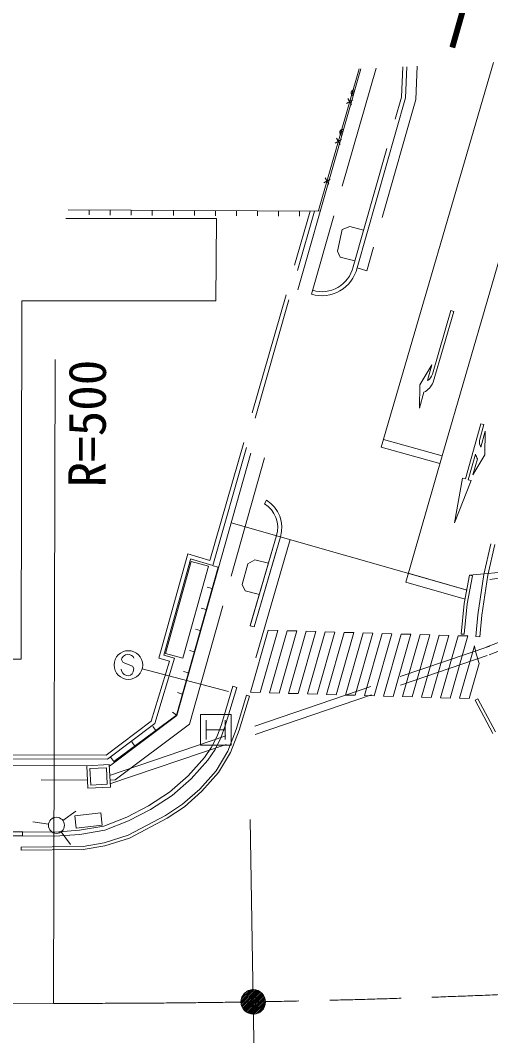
# Model space of a CAD drawing. Units: millimetres, scale not verified. Extents: x 40000 to 680000, y 20000 to 380000.
# Drawn here: x 90254 to 113246, y 268528 to 318112 of the extents above; entities that cross this region are included whole.
import ezdxf
from ezdxf.enums import TextEntityAlignment as Align

# ---------------------------------------------------------------- set-up
doc = ezdxf.new("R2010")
doc.units = ezdxf.units.MM
doc.header["$LTSCALE"] = 1000
doc.header["$PDMODE"] = 32
doc.header["$PDSIZE"] = 500
doc.linetypes.add('CHAIN', pattern=[18.5, 12, -1.5, 3.5, -1.5])
doc.linetypes.add('DASHED', pattern=[7.5, 6, -1.5])
for name, color, linetype, lineweight in [('M-BGD', 7, 'Continuous', 13), ('M-BGD-HTXT', 7, 'Continuous', 13), ('M-BMK', 2, 'CHAIN', 13), ('M-BMK-OTRS', 7, 'Continuous', 13), ('M-BMK-SRVR', 3, 'Continuous', 13), ('M-STR-HTXT', 7, 'Continuous', 13), ('M-STR-STRC', 7, 'Continuous', 13)]:
    doc.layers.add(name, color=color, linetype=linetype, lineweight=lineweight)
doc.layers.add('M-OTRS', color=6, linetype='Continuous')
doc.styles.add('ＭＳ ゴシック', font='')
doc.styles.get('ＭＳ ゴシック').set_extended_font_data('MS Gothic')

msp = doc.modelspace()

# ---------------------------------------------------------------- linework, layer by layer
at = {"layer": 'M-BGD'}
for p, q in [((97910, 284165), (101523, 296980)), ((113245, 292555), (112904, 291049)), ((102593, 292341), (101495, 288546)), ((102785, 292285), (101687, 288491)), ((113440, 292511), (113101, 291013)), ((112904, 291049), (112611, 289084)), ((113101, 291013), (112810, 289067)), ((112611, 289084), (112521, 288025)), ((112810, 289067), (112721, 288008)), ((101495, 288546), (101689, 288499)), ((112721, 288008), (112521, 288025)), ((100646, 285593), (100084, 283723)), ((100837, 285536), (100271, 283653)), ((100646, 285593), (100837, 285536)), ((94608, 281692), (97910, 284165)), ((99336, 283937), (99336, 282999)), ((100084, 283723), (99876, 283162)), ((100271, 283653), (100055, 283071)), ((100274, 283937), (100274, 282999)), ((99336, 283468), (100274, 283468)), ((99876, 283162), (99605, 282622)), ((100055, 283071), (99772, 282511)), ((99605, 282622), (99262, 282106)), ((99772, 282511), (99420, 281983)), ((68780, 281763), (93498, 281714)), ((94604, 281764), (93498, 281712)), ((93498, 281712), (93551, 280609)), ((94657, 280662), (94604, 281764)), ((99262, 282106), (98457, 281214)), ((99420, 281983), (98598, 281072)), ((93655, 281569), (94462, 281607)), ((93694, 280766), (93655, 281569)), ((94462, 281607), (94500, 280805)), ((98457, 281214), (97548, 280419)), ((93551, 280609), (94657, 280662)), ((94500, 280805), (93694, 280766)), ((98598, 281072), (97669, 280259)), ((97548, 280419), (96524, 279754)), ((97669, 280259), (96625, 279581)), ((96524, 279754), (95462, 279199)), ((95462, 279199), (94330, 278761)), ((96625, 279581), (95545, 279016)), ((94330, 278761), (93140, 278558)), ((95545, 279016), (94383, 278567)), ((90369, 278486), (90366, 278286)), ((91945, 278266), (90366, 278286)), ((91939, 278466), (90369, 278486)), ((93140, 278558), (91939, 278466)), ((93165, 278359), (91945, 278266)), ((94383, 278567), (93165, 278359))]:
    msp.add_line(p, q, dxfattribs=at)
at = {"layer": 'M-BGD', "linetype": 'DASHED'}
for p, q in [((98519, 283747), (102196, 296790)), ((113025, 287495), (115786, 288568)), ((113170, 287122), (116034, 288235)), ((94891, 281029), (98519, 283747)), ((68780, 281063), (93532, 281014)), ((94641, 281000), (94891, 281029))]:
    msp.add_line(p, q, dxfattribs=at)
at = {"layer": 'M-BGD'}
msp.add_lwpolyline([(99055, 282718), (99055, 284218), (100555, 284218), (100555, 282718)], close=True, dxfattribs=at)
at = {"layer": 'M-BGD-HTXT'}
for p, q in [((109147, 315847), (109086, 314324)), ((104832, 308819), (106809, 315735)), ((105467, 310714), (106904, 315740)), ((106507, 314222), (106198, 314050)), ((106438, 313982), (106266, 314291)), ((109086, 314324), (106712, 306025)), ((105954, 312288), (105645, 312117)), ((105885, 312048), (105714, 312357)), ((105333, 310114), (105161, 310423)), ((105401, 310355), (105092, 310183)), ((92479, 308441), (99837, 308436)), ((92597, 308861), (104929, 308791)), ((93624, 308856), (93623, 308606)), ((94652, 308850), (94651, 308600)), ((95680, 308844), (95678, 308594)), ((96707, 308838), (96706, 308588)), ((97735, 308832), (97734, 308582)), ((98763, 308826), (98761, 308576)), ((99790, 308820), (99789, 308570)), ((99837, 308436), (99804, 304415)), ((100818, 308815), (100817, 308565)), ((101846, 308809), (101844, 308559)), ((102873, 308803), (102872, 308553)), ((103901, 308797), (103899, 308547)), ((90295, 286916), (90331, 304407)), ((99804, 304415), (90331, 304407)), ((102291, 294674), (102186, 294503)), ((102967, 292891), (101689, 288499)), ((98606, 291686), (97356, 287197)), ((99454, 291450), (98606, 291686)), ((99921, 291401), (97895, 284181)), ((98203, 286960), (99454, 291450)), ((99921, 291401), (99681, 291469)), ((99632, 290370), (99391, 290437)), ((99342, 289338), (99102, 289406)), ((99053, 288307), (98812, 288374)), ((97356, 287197), (98203, 286960)), ((98763, 287275), (98523, 287343)), ((64285, 286933), (90295, 286916)), ((98474, 286244), (98233, 286312)), ((98184, 285213), (97944, 285280)), ((94831, 281918), (97895, 284181)), ((97895, 284181), (97689, 284323)), ((96874, 283427), (96725, 283628)), ((95853, 282672), (95704, 282874)), ((94831, 281918), (94683, 282119)), ((92333, 279032), (92962, 279495)), ((94194, 279404), (92922, 279262)), ((92922, 279262), (92989, 278665)), ((94261, 278808), (94194, 279404)), ((90861, 278976), (91633, 278859)), ((92989, 278665), (94261, 278808)), ((92251, 278487), (92714, 277858))]:
    msp.add_line(p, q, dxfattribs=at)
at = {"layer": 'M-BGD-HTXT', "linetype": 'DASHED'}
for p, q in [((109583, 314244), (109649, 315871)), ((107642, 315775), (104485, 304736)), ((108887, 314356), (108947, 315837)), ((106520, 306080), (108887, 314356)), ((105467, 310714), (103812, 304930)), ((99525, 291731), (104421, 308794)), ((99661, 291481), (104629, 308793)), ((106359, 308039), (105983, 307897)), ((106359, 308039), (107031, 307866)), ((105983, 307897), (105755, 306846)), ((105755, 306846), (105895, 306544)), ((105895, 306544), (106600, 306359)), ((106712, 306025), (107190, 305877)), ((102775, 292947), (101496, 288554)), ((98438, 292063), (97021, 286965)), ((99525, 291731), (98438, 292063)), ((98571, 291783), (97268, 287104)), ((98576, 291812), (99661, 291481)), ((101370, 291575), (101103, 290567)), ((101370, 291575), (101714, 291770)), ((101714, 291770), (102382, 291597)), ((101103, 290567), (101251, 290244)), ((101251, 290244), (101939, 290074)), ((94611, 281238), (113205, 287557)), ((94633, 280823), (113075, 287090)), ((97797, 286957), (97268, 287104)), ((97547, 286819), (96658, 283893)), ((96831, 283773), (97797, 286957)), ((97021, 286965), (97547, 286819)), ((96658, 283893), (94453, 282233)), ((94520, 282033), (96831, 283773)), ((94453, 282233), (74573, 282268)), ((94520, 282033), (74380, 282068)), ((90380, 278483), (86060, 278473)), ((86060, 278273), (90380, 278283))]:
    msp.add_line(p, q, dxfattribs=at)
at = {"layer": 'M-BGD-HTXT'}
msp.add_circle((92019, 278801), 391, dxfattribs=at)
for centre, radius, start, end in [((106567, 314560), 150, 74.0374, 254.0374), ((106567, 314560), 75, 74.0374, 254.0374), ((106017, 312637), 150, 74.0374, 254.0374), ((106017, 312637), 75, 74.0374, 254.0374), ((105000, 306416), 1757, 252.9584, 347.1437), ((105000, 306416), 1557, 252.9586, 347.1434), ((101479, 293346), 1556, 343.0328, 58.5635), ((101479, 293346), 1356, 343.0324, 58.5638)]:
    msp.add_arc(centre, radius, start, end, dxfattribs=at)
at = {"layer": 'M-BMK'}
for p, q in [((101489, 279083), (101641, 270180)), ((68772, 270163), (91876, 270108)), ((101641, 270180), (101789, 261581))]:
    msp.add_line(p, q, dxfattribs=at)
msp.add_arc((93069, 770107), 500000, 269.86333, 283.92058, dxfattribs=at)
at = {"layer": 'M-BMK-OTRS', "color": 5}
for p, q in [((100564, 293576), (112092, 290286)), ((112209, 291011), (115562, 291316))]:
    msp.add_line(p, q, dxfattribs=at)
at = {"layer": 'M-BMK-OTRS'}
for p, q in [((101043, 270136), (101686, 270779)), ((101043, 270221), (101601, 270779)), ((101053, 270062), (101760, 270769)), ((101058, 270321), (101501, 270764)), ((101071, 269994), (101827, 270751)), ((101095, 269933), (101888, 270727)), ((101108, 270456), (101365, 270713)), ((101123, 269877), (101944, 270698)), ((101157, 269826), (101996, 270665)), ((101195, 269779), (102042, 270627)), ((101237, 269737), (102085, 270584)), ((101284, 269698), (102123, 270538)), ((101335, 269664), (102157, 270487)), ((101391, 269635), (102186, 270431)), ((101451, 269611), (102210, 270370)), ((101518, 269593), (102229, 270304)), ((101592, 269582), (102239, 270229)), ((101676, 269581), (102240, 270146)), ((101775, 269595), (102226, 270047)), ((101907, 269642), (102179, 269915))]:
    msp.add_line(p, q, dxfattribs=at)
msp.add_circle((101641, 270180), 600, dxfattribs=at)
at = {"layer": 'M-BMK-SRVR'}
msp.add_circle((101641, 270180), 600, dxfattribs=at)
at = {"layer": 'M-OTRS'}
msp.add_point((101641, 270180), dxfattribs=at)
at = {"layer": 'M-STR-HTXT'}
msp.add_line((91876, 270108), (91951, 301550), dxfattribs=at)
at = {"layer": 'M-STR-STRC'}
for p, q in [((113378, 316049), (107896, 297265)), ((116496, 316198), (110871, 296846)), ((110395, 300825), (111298, 303939)), ((110439, 300440), (111442, 303897)), ((111442, 303897), (111298, 303939)), ((109779, 300319), (110374, 301292)), ((110151, 300524), (110374, 301292)), ((109761, 299179), (109779, 300319)), ((109761, 299179), (109984, 299947)), ((112008, 295717), (112771, 298412)), ((112915, 298371), (112697, 297601)), ((112760, 297272), (112978, 298041)), ((112771, 298412), (112915, 298371)), ((112978, 298041), (112967, 296901)), ((108007, 297644), (110871, 296846)), ((107896, 297265), (110757, 296468)), ((110871, 296846), (109090, 290675)), ((112506, 296927), (112152, 295677)), ((112967, 296901), (112378, 295924)), ((112378, 295924), (112596, 296694)), ((111481, 293580), (111864, 295758)), ((112297, 295636), (111481, 293580)), ((111864, 295758), (112008, 295717)), ((112152, 295677), (112297, 295636)), ((103448, 292752), (101765, 286973)), ((109215, 291107), (112092, 290286)), ((113209, 290807), (116688, 291286)), ((109090, 290675), (111998, 289845)), ((111944, 289640), (112209, 291011)), ((112092, 289619), (112356, 290982)), ((112356, 290982), (112209, 291011)), ((111803, 288142), (111944, 289640)), ((111952, 288128), (112092, 289619)), ((101511, 285299), (102376, 288332)), ((102840, 288318), (101975, 285286)), ((102840, 288318), (102376, 288332)), ((102439, 285272), (103305, 288305)), ((103769, 288291), (102903, 285259)), ((103769, 288291), (103305, 288305)), ((103367, 285245), (104233, 288278)), ((104697, 288264), (103831, 285232)), ((104697, 288264), (104233, 288278)), ((104296, 285218), (105161, 288251)), ((105625, 288237), (104760, 285205)), ((105625, 288237), (105161, 288251)), ((105224, 285192), (106089, 288224)), ((106553, 288211), (105688, 285178)), ((106553, 288211), (106089, 288224)), ((106152, 285165), (107018, 288197)), ((107482, 288184), (106616, 285151)), ((107482, 288184), (107018, 288197)), ((107080, 285138), (107946, 288170)), ((108410, 288157), (107544, 285124)), ((108410, 288157), (107946, 288170)), ((108009, 285111), (108874, 288143)), ((109338, 288130), (108473, 285097)), ((109338, 288130), (108874, 288143)), ((108937, 285084), (109802, 288116)), ((110266, 288103), (109401, 285070)), ((110266, 288103), (109802, 288116)), ((109865, 285057), (110731, 288089)), ((111195, 288076), (110731, 288089)), ((111952, 288128), (111803, 288142)), ((111195, 288076), (110329, 285043)), ((110793, 285030), (111659, 288062)), ((112123, 288049), (111257, 285016)), ((112123, 288049), (111659, 288062)), ((95397, 287133), (95305, 287068)), ((95513, 287156), (95397, 287133)), ((95594, 287145), (95513, 287156)), ((95695, 287094), (95594, 287145)), ((95772, 287042), (95695, 287094)), ((111722, 285003), (112451, 287559)), ((95215, 286971), (95204, 286891)), ((95204, 286891), (95264, 286764)), ((95305, 287068), (95215, 286971)), ((95264, 286764), (95370, 286712)), ((95370, 286712), (95742, 286580)), ((95796, 286964), (95772, 287042)), ((112675, 286704), (112186, 284989)), ((95206, 286349), (95179, 286426)), ((95265, 286225), (95206, 286349)), ((95337, 286173), (95265, 286225)), ((95439, 286121), (95337, 286173)), ((95523, 286109), (95439, 286121)), ((95641, 286129), (95523, 286109)), ((95728, 286196), (95641, 286129)), ((95778, 286300), (95728, 286196)), ((95742, 286580), (95799, 286460)), ((95799, 286460), (95778, 286300)), ((100435, 285337), (96212, 286450)), ((100808, 283488), (101309, 285150)), ((100950, 283440), (101453, 285107)), ((101309, 285150), (101453, 285107)), ((101975, 285286), (101511, 285299)), ((102903, 285259), (102439, 285272)), ((103831, 285232), (103367, 285245)), ((104760, 285205), (104296, 285218)), ((105688, 285178), (105224, 285192)), ((106616, 285151), (106152, 285165)), ((107544, 285124), (107080, 285138)), ((108473, 285097), (108009, 285111)), ((109401, 285070), (108937, 285084)), ((110329, 285043), (109865, 285057)), ((111257, 285016), (110793, 285030)), ((112186, 284989), (111722, 285003)), ((112621, 284981), (112489, 284910)), ((113350, 283282), (112489, 284910)), ((113476, 283366), (112621, 284981)), ((100399, 282422), (100808, 283488)), ((100534, 282356), (100950, 283440)), ((99825, 281468), (100399, 282422)), ((99946, 281379), (100534, 282356)), ((99024, 280571), (99825, 281468)), ((99129, 280465), (99946, 281379)), ((98181, 279828), (99024, 280571)), ((98273, 279709), (99129, 280465)), ((97358, 279279), (98181, 279828)), ((97435, 279150), (98273, 279709)), ((95531, 278317), (97358, 279279)), ((95589, 278178), (97435, 279150)), ((94357, 277947), (95531, 278317)), ((94393, 277800), (95589, 278178)), ((90293, 277730), (93319, 277763)), ((90293, 277730), (90295, 277580)), ((93319, 277763), (94357, 277947)), ((93333, 277613), (94393, 277800)), ((90295, 277580), (93333, 277613))]:
    msp.add_line(p, q, dxfattribs=at)
at = {"layer": 'M-STR-STRC', "linetype": 'DASHED'}
msp.add_line((109583, 314244), (107190, 305877), dxfattribs=at)
at = {"layer": 'M-STR-STRC'}
msp.add_circle((95536, 286630), 700, dxfattribs=at)
for centre, radius, start, end in [((109914, 300964), 500, 298.2461, 343.8191), ((109520, 300833), 1000, 297.6565, 336.8515), ((113191, 297524), 500, 171.1644, 210.3593), ((113477, 297167), 1000, 193.8859, 208.2474), ((121260, 289406), 9000, 191.8438, 197.4756)]:
    msp.add_arc(centre, radius, start, end, dxfattribs=at)

# ---------------------------------------------------------------- texts
at = {"layer": 'M-BGD-HTXT', "style": 'ＭＳ ゴシック'}
msp.add_text('一般県道\u3000安岡長府線', height=2566, rotation=74.07, dxfattribs=at).set_placement((113378, 316049), align=Align.BOTTOM_LEFT)
at = {"layer": 'M-STR-HTXT', "style": 'ＭＳ ゴシック'}
msp.add_text('R=500', height=1833, rotation=89.863, dxfattribs=at).set_placement((93518, 298421), align=Align.MIDDLE_CENTER)

doc.saveas('drawing.dxf')
